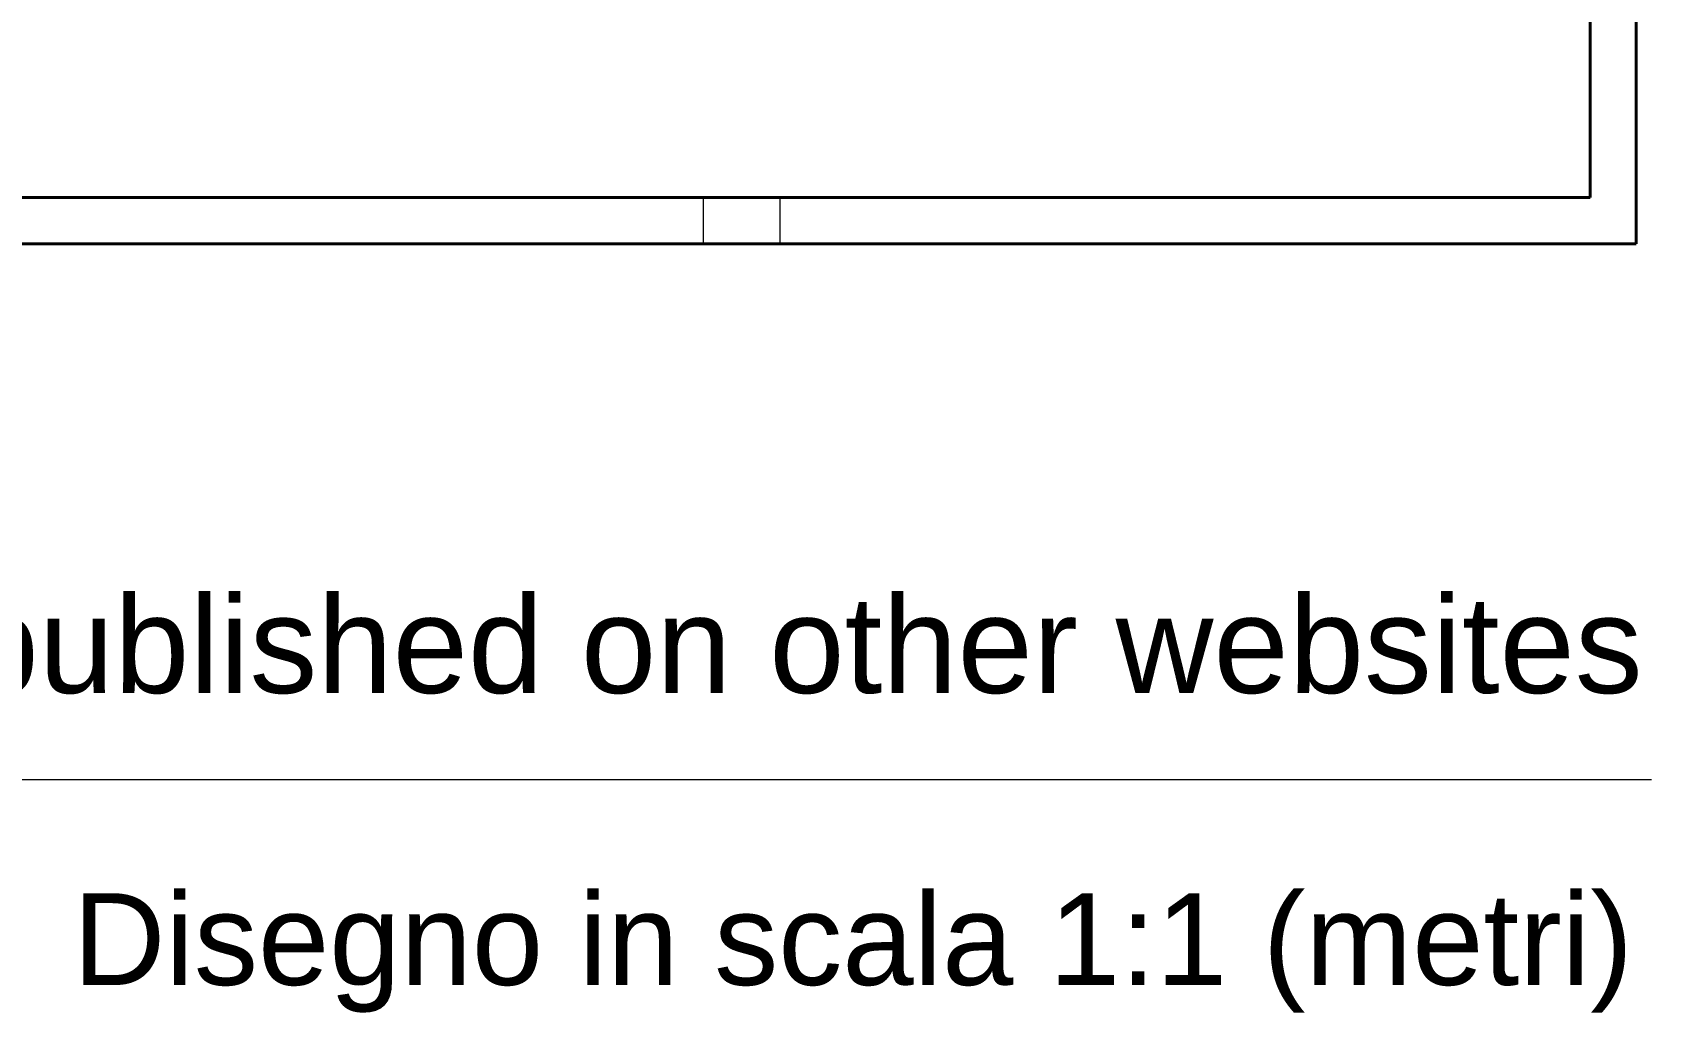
# Model space of a CAD drawing. Header units: millimetres. Extents: x 271.6 to 328, y 132.4 to 193.2.
# Drawn here: x 317.48 to 327.98, y 134.31 to 140.67 of the extents above; entities that cross this region are included whole.
import ezdxf

# ---------------------------------------------------------------- set-up
doc = ezdxf.new("R2010")
doc.units = ezdxf.units.MM
for name, color, linetype, lineweight in [('MURATURA sezioni - section wall', 7, 'Continuous', 40), ('PILASTRI struttura - structure', 7, 'Continuous', 13), ('www.archweb.it - All rights reserved', 2, 'Continuous', 5)]:
    doc.layers.add(name, color=color, linetype=linetype, lineweight=lineweight)
doc.styles.get("Standard").update_dxf_attribs({"font": 'arial.ttf'})

msp = doc.modelspace()

# ---------------------------------------------------------------- linework, layer by layer
at = {"layer": 'MURATURA sezioni - section wall', "ltscale": 0.7}
for p, q in [((327.882, 168.194), (327.882, 139.295)), ((327.582, 145.613), (327.582, 139.595)), ((327.582, 139.595), (314.665, 139.595)), ((327.882, 139.295), (314.665, 139.295))]:
    msp.add_line(p, q, dxfattribs=at)
at = {"layer": 'PILASTRI struttura - structure', "ltscale": 15}
msp.add_lwpolyline([(321.829, 139.595), (321.829, 139.295), (322.329, 139.295), (322.329, 139.595)], close=True, dxfattribs=at)
at = {"layer": 'www.archweb.it - All rights reserved', "color": 253}
msp.add_line((271.726, 135.823), (327.981, 135.823), dxfattribs=at)

# ---------------------------------------------------------------- texts
at = {"layer": 'www.archweb.it - All rights reserved', "color": 1}
msp.add_text('The contents of this file cannot be published on other websites', height=0.62898, dxfattribs=at).set_placement((303.649, 136.383))
at = {"layer": 'www.archweb.it - All rights reserved', "color": 251}
msp.add_text('Disegno in scala 1:1 (metri)', height=0.59522, dxfattribs=at).set_placement((317.741, 134.49))

doc.saveas('drawing.dxf')
